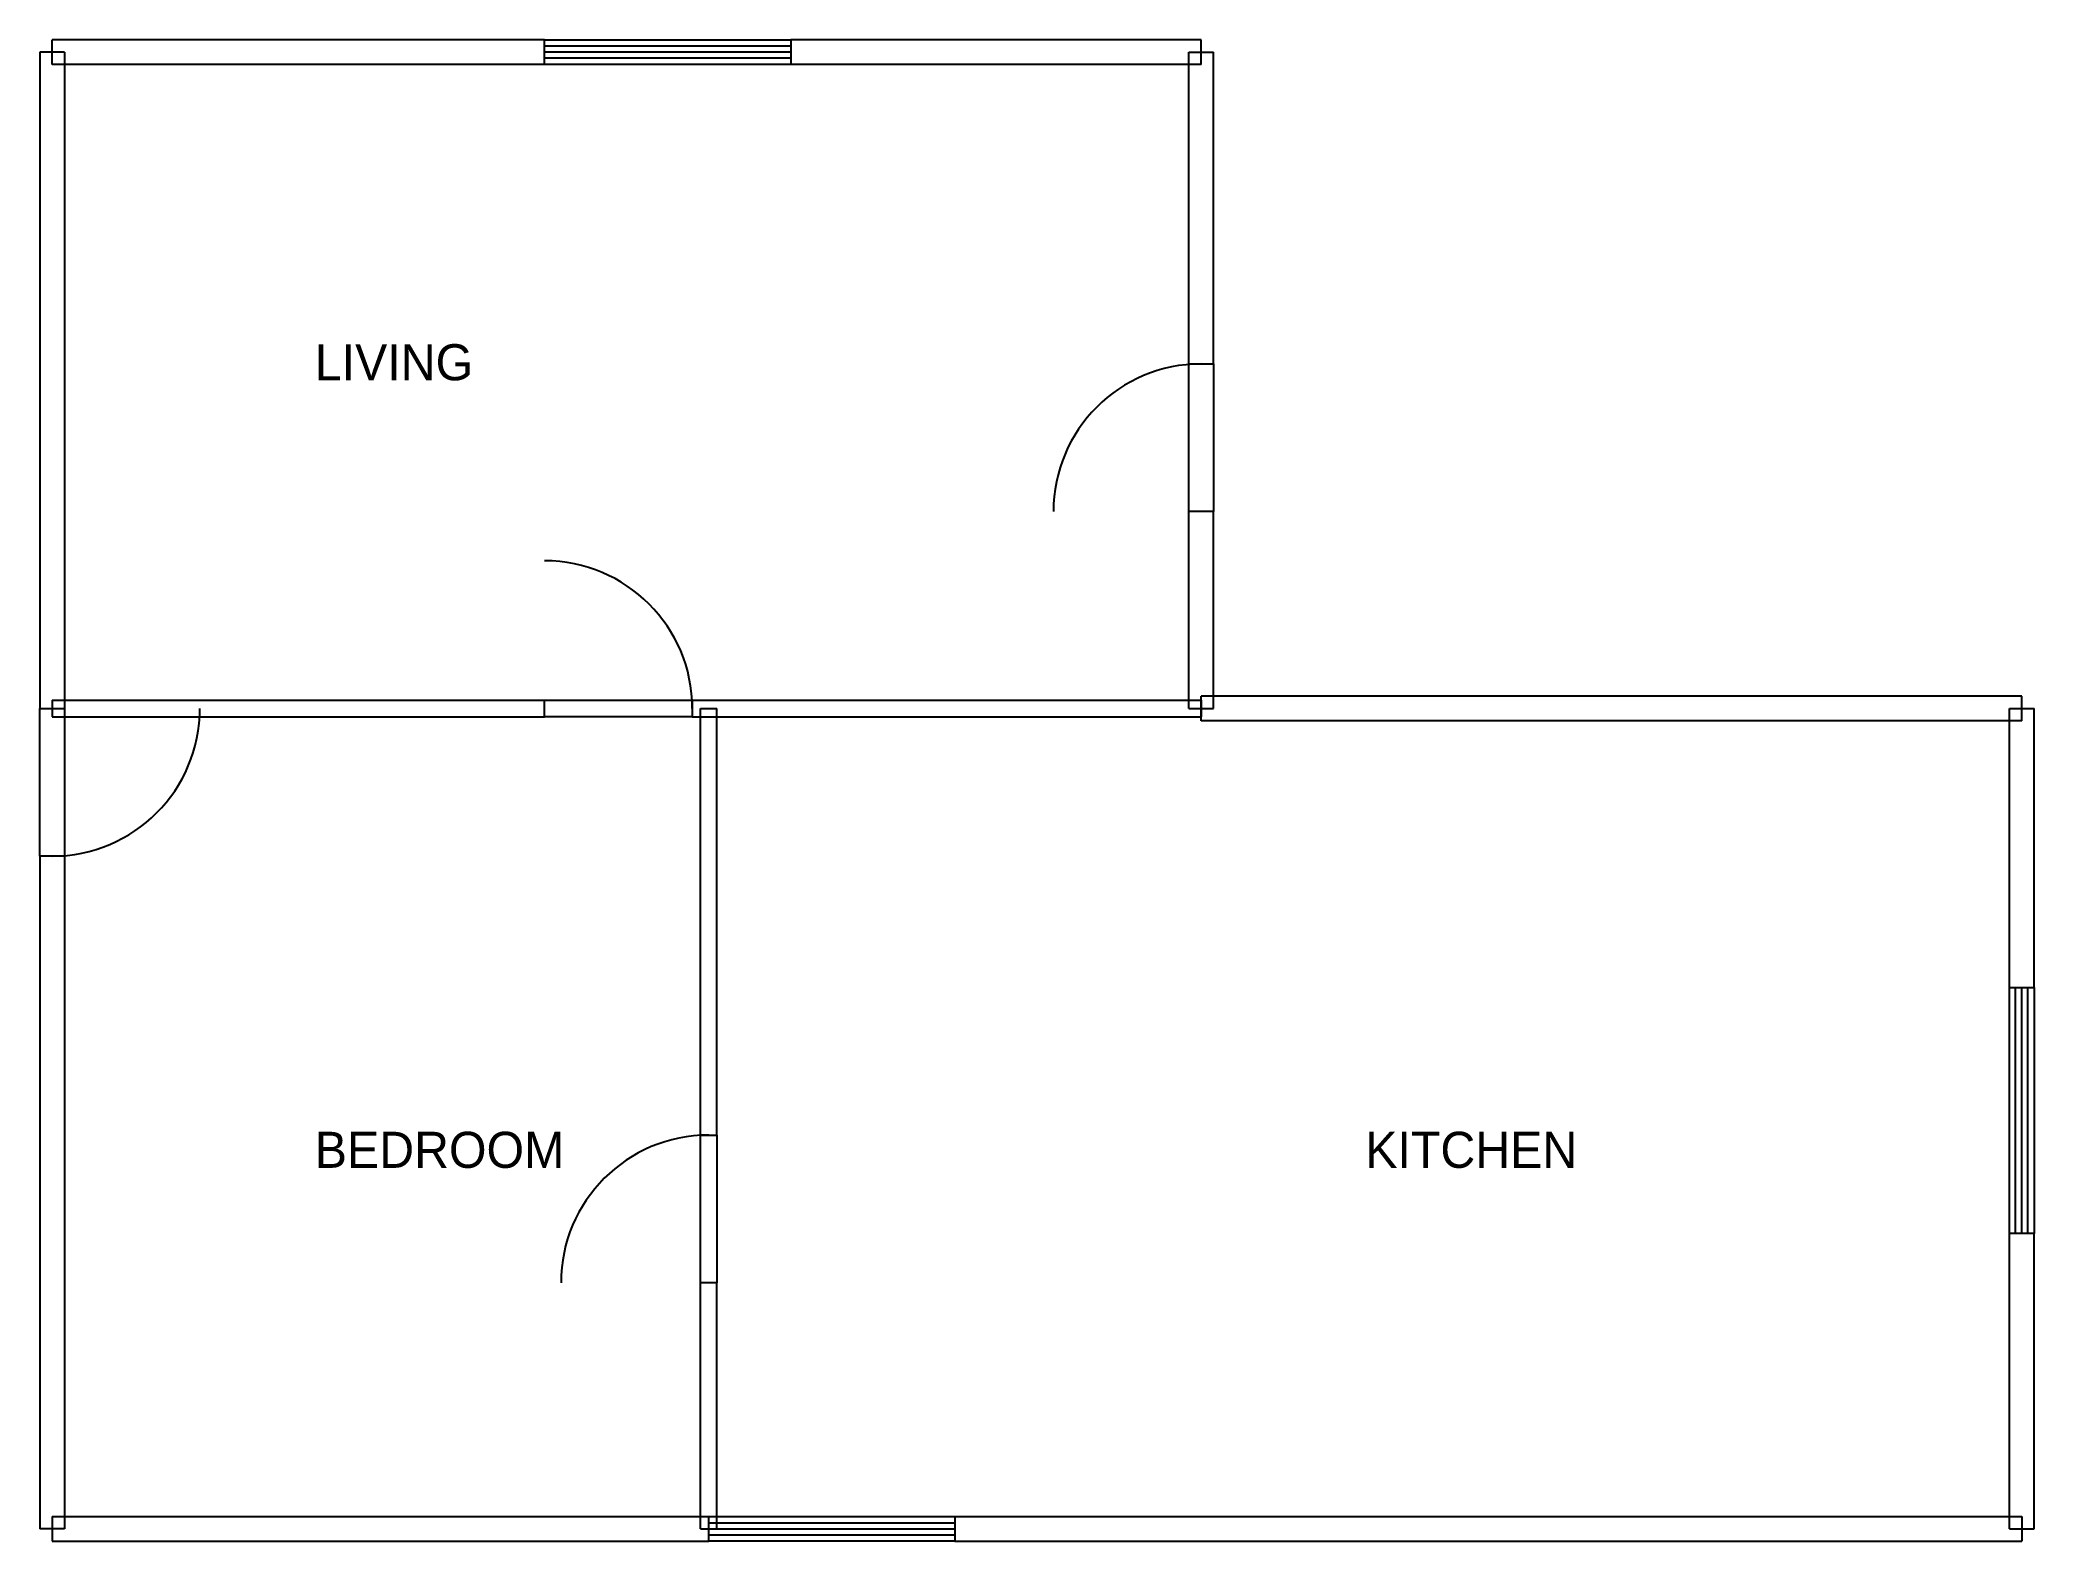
# Model space of a CAD drawing. Header units: metres. Extents: x -0.1 to 12.1, y -0.1 to 9.1.
import ezdxf

# ---------------------------------------------------------------- set-up
doc = ezdxf.new("R2010")
doc.units = ezdxf.units.M
for name, color, linetype in [('A-ANNO-TEXT', 2, 'Continuous'), ('A-DOOR', 3, 'Continuous'), ('A-GLAZ', 4, 'Continuous'), ('A-WALL', 7, 'Continuous')]:
    doc.layers.add(name, color=color, linetype=linetype)

msp = doc.modelspace()

# ---------------------------------------------------------------- linework, layer by layer
at = {"layer": 'A-DOOR'}
for points in [[(6.925, 6.2), (6.925, 7.1), (7.075, 7.1), (7.075, 6.2)], [(0.075, 5), (0.075, 4.1), (-0.075, 4.1), (-0.075, 5)], [(3, 5.05), (3.9, 5.05), (3.9, 4.95), (3, 4.95)], [(3.95, 1.5), (3.95, 2.4), (4.05, 2.4), (4.05, 1.5)]]:
    msp.add_lwpolyline(points, close=True, dxfattribs=at)
for centre, start, end in [((7, 6.2), 90, 180), ((3, 5), 0, 90), ((0, 5), -90, 0), ((4, 1.5), 90, 180)]:
    msp.add_arc(centre, 0.9, start, end, dxfattribs=at)
at = {"layer": 'A-GLAZ'}
for p, q in [((4.5, 9.0375), (3, 9.0375)), ((4.5, 9), (3, 9)), ((4.5, 8.9625), (3, 8.9625)), ((11.9625, 1.8), (11.9625, 3.3)), ((12, 1.8), (12, 3.3)), ((12.0375, 1.8), (12.0375, 3.3)), ((4, 0.0375), (5.5, 0.0375)), ((4, 0), (5.5, 0)), ((4, -0.0375), (5.5, -0.0375))]:
    msp.add_line(p, q, dxfattribs=at)
for points in [[(4.5, 8.925), (3, 8.925), (3, 9.075), (4.5, 9.075)], [(11.925, 1.8), (11.925, 3.3), (12.075, 3.3), (12.075, 1.8)], [(4, 0.075), (5.5, 0.075), (5.5, -0.075), (4, -0.075)]]:
    msp.add_lwpolyline(points, close=True, dxfattribs=at)
at = {"layer": 'A-WALL'}
for p, q in [((-0.075, 9), (-0.075, 5)), ((0.075, 9), (-0.075, 9)), ((3, 9.075), (0, 9.075)), ((0, 8.925), (0, 9.075)), ((0.075, 9), (0.075, 5)), ((7, 9.075), (4.5, 9.075)), ((6.925, 7.1), (6.925, 9)), ((6.925, 9), (7.075, 9)), ((7, 8.925), (7, 9.075)), ((7.075, 7.1), (7.075, 9)), ((3, 8.925), (0, 8.925)), ((7, 8.925), (4.5, 8.925)), ((6.925, 5), (6.925, 6.2)), ((7.075, 5), (7.075, 6.2)), ((0, 5.05), (3, 5.05)), ((0, 5.05), (0, 4.95)), ((3.9, 5.05), (7, 5.05)), ((3.95, 2.4), (3.95, 5)), ((3.95, 5), (4.05, 5)), ((4.05, 2.4), (4.05, 5)), ((6.925, 5), (7.075, 5)), ((12, 5.075), (7, 5.075)), ((7, 4.925), (7, 5.075)), ((7, 5.05), (7, 4.95)), ((11.925, 3.3), (11.925, 5)), ((11.925, 5), (12.075, 5)), ((12, 4.925), (12, 5.075)), ((12.075, 3.3), (12.075, 5)), ((0, 4.95), (3, 4.95)), ((3.9, 4.95), (7, 4.95)), ((12, 4.925), (7, 4.925)), ((-0.075, 4.1), (-0.075, 0)), ((0.075, 4.1), (0.075, 0)), ((11.925, 0), (11.925, 1.8)), ((12.075, 0), (12.075, 1.8)), ((3.95, 0), (3.95, 1.5)), ((4.05, 0), (4.05, 1.5)), ((0.075, 0), (-0.075, 0)), ((0, 0.075), (4, 0.075)), ((0, 0.075), (0, -0.075)), ((3.95, 0), (4.05, 0)), ((5.5, 0.075), (12, 0.075)), ((11.925, 0), (12.075, 0)), ((12, 0.075), (12, -0.075)), ((0, -0.075), (4, -0.075)), ((5.5, -0.075), (12, -0.075))]:
    msp.add_line(p, q, dxfattribs=at)

# ---------------------------------------------------------------- texts
at = {"layer": 'A-ANNO-TEXT'}
for s, p in [('LIVING', (1.6, 7)), ('BEDROOM', (1.6, 2.2)), ('KITCHEN', (8, 2.2))]:
    msp.add_text(s, height=0.22, dxfattribs=at).set_placement(p)

doc.saveas('drawing.dxf')
